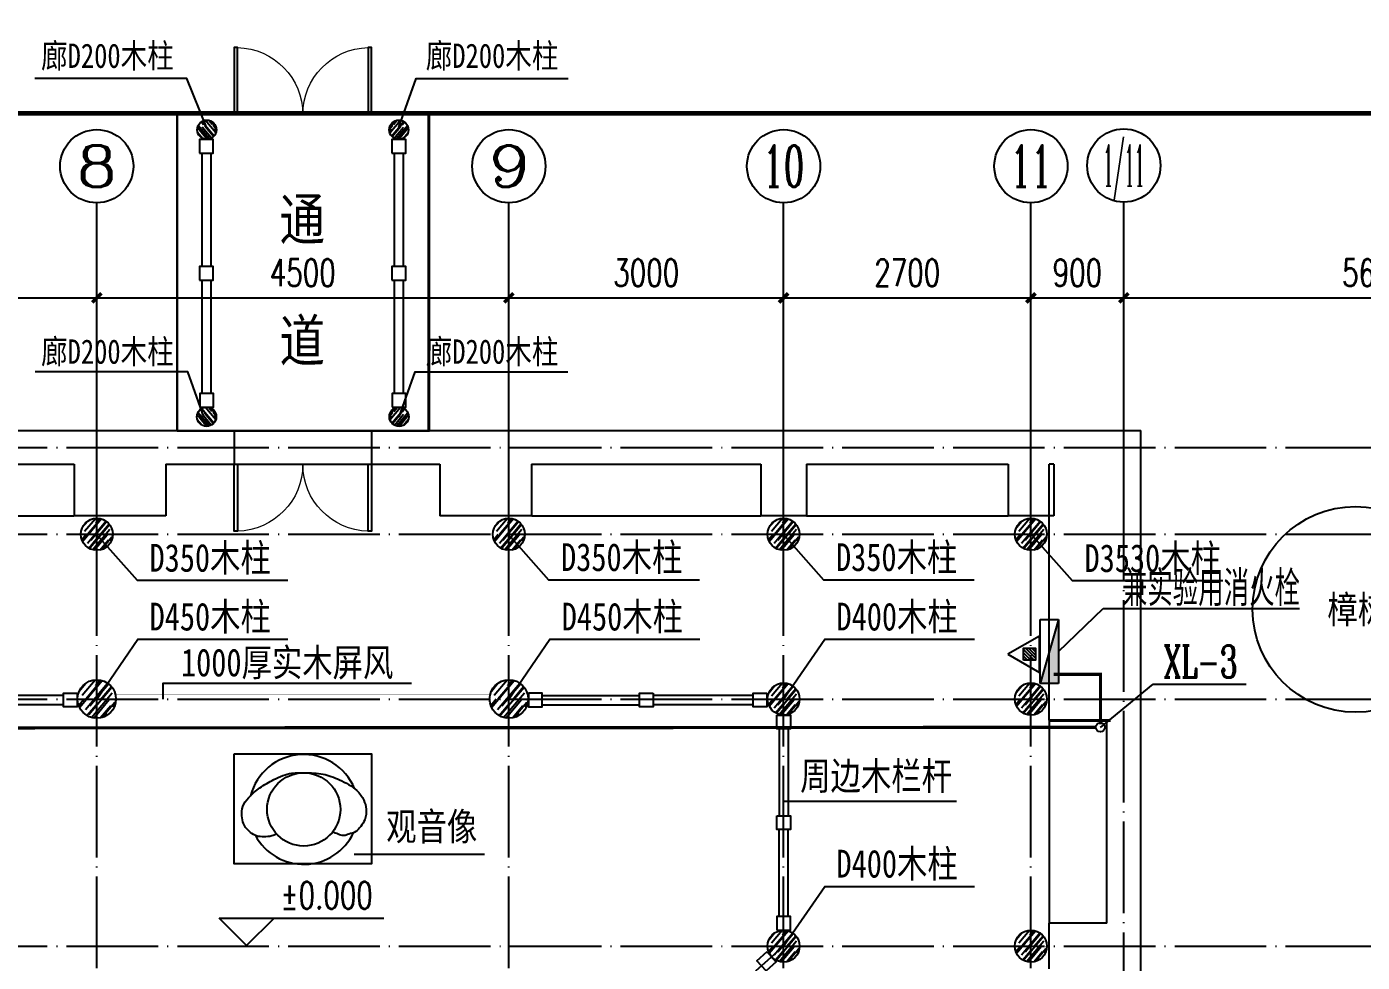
# Model space of a CAD drawing. Extents: x 8254 to 366479, y -216343 to -120021.
# Drawn here: x 202199 to 216783, y -150333 to -140109 of the extents above; entities that cross this region are included whole.
import ezdxf
from ezdxf.enums import TextEntityAlignment as Align

# ---------------------------------------------------------------- set-up
doc = ezdxf.new("R2010")
doc.units = 0
doc.header["$LTSCALE"] = 500
doc.header["$MEASUREMENT"] = 0
doc.linetypes.add('DOTE', pattern=[2.42, 2, -0.2, 0.02, -0.2])
doc.layers.get('0').update_dxf_attribs({"linetype": 'CONTINUOUS'})
doc.layers.get('Defpoints').update_dxf_attribs({"linetype": 'CONTINUOUS'})
for name, color, linetype in [('AXIS', 3, 'CONTINUOUS'), ('AXIS_TEXT', 7, 'CONTINUOUS'), ('DIM_ELEV', 3, 'CONTINUOUS'), ('DIM_消防', 3, 'CONTINUOUS'), ('DOTE', 1, 'DOTE'), ('EQUIP_消火栓', 7, 'CONTINUOUS'), ('EQUIP_消防', 7, 'CONTINUOUS'), ('PIPE-消防', 1, 'TG_X'), ('STEP', 7, 'CONTINUOUS'), ('TWT_TEXT', 7, 'CONTINUOUS'), ('VPIPE-消防', 1, 'TG_X'), ('WALL', 130, 'CONTINUOUS')]:
    doc.layers.add(name, color=color, linetype=linetype)
doc.styles.add('_TCH_AXIS', font='COMPLEX', dxfattribs={"bigfont": 'GBCBIG'})
doc.styles.add('_TCH_DIM', font='SIMPLEX', dxfattribs={"bigfont": 'GBCBIG'})
doc.styles.add('_TCH_DIM_T3', font='SIMPLEX', dxfattribs={"width": 0.705882, "bigfont": 'GBCBIG'})
doc.styles.add('_TWT_SERIAL', font='COMPLEX', dxfattribs={"width": 0.8, "height": 3.5, "bigfont": 'HZTXT'})
doc.styles.add('COMPLEX', font='COMPLEX')
doc.styles.get("Standard").update_dxf_attribs({"font": 'GBENOR', "bigfont": 'GBCBIG'})
doc.styles.add('TG_LINETYPE', font='SIMPLEX', dxfattribs={"width": 0.8, "height": 3, "bigfont": 'HZTXT'})
doc.styles.add('宋体', font='SimSun.ttf', dxfattribs={"width": 0.8})
doc.linetypes.add('TG_X', pattern='A,2,-0.3,["X",TG_LINETYPE,S=0.1,R=0,X=-0.23,Y=-0.15],0', length=2.3)
doc.dimstyles.new('_TCH_ARCH&&100', dxfattribs={"dimtxt": 297.5, "dimasz": 100, "dimexe": 250, "dimexo": 300, "dimgap": 126.25, "dimtad": 1, "dimlfac": 0.001, "dimzin": 0, "dimdsep": 46, "dimtxsty": '_TCH_DIM_T3', "dimblk": 'ARCHTICK', "dimcen": 0.09, "dimclrt": 7, "dimazin": 2, "dimtfac": 1, "dimtix": 1, "dimtmove": 2, "dimatfit": 3, "dimfxl": 0, "dimtolj": 1, "dimtzin": 0, "dimarcsym": 0})

# ---------------------------------------------------------------- blocks, each defined once
blk = doc.blocks.new('rgthrt')
h = blk.add_hatch()
h.set_pattern_fill('木材', color=251, scale=14, style=0)
h.set_pattern_definition([(130, (281425.085, -85268.945), (-36.292945, 130.37278), [840, -112, 280, -56]), (130, (281350.605, -85240.945), (93.051096, 4.97633), [168, -18.48, 336, -42]), (130, (281397.085, -85221.345), (-158.437764, 247.189533), [448, -78.4, 224, -56])])
h.paths.add_polyline_path([(204270.789, -141234.723, -1), (204060.789, -141234.723, -1)])
h = blk.add_hatch()
h.set_pattern_fill('木材', color=251, scale=14, style=0)
h.set_pattern_definition([(50, (129003.48, -85268.945), (36.292945, 130.37278), [840, -112, 280, -56]), (50, (129077.96, -85240.945), (-93.051096, 4.97633), [168, -18.48, 336, -42]), (50, (129031.477, -85221.345), (158.437764, 247.189533), [448, -78.4, 224, -56])])
h.paths.add_polyline_path([(206157.773, -141234.723, 1), (206367.773, -141234.723, 1)])
h = blk.add_hatch()
h.set_pattern_fill('木材', color=251, scale=14, style=0)
h.set_pattern_definition([(130, (281422.7, -88405.36), (-36.292945, 130.37278), [840, -112, 280, -56]), (130, (281348.22, -88377.36), (93.051096, 4.97633), [168, -18.48, 336, -42]), (130, (281394.7, -88357.76), (-158.437764, 247.189533), [448, -78.4, 224, -56])])
h.paths.add_polyline_path([(204268.404, -144371.137, -1), (204058.404, -144371.137, -1)])
h = blk.add_hatch()
h.set_pattern_fill('木材', color=251, scale=14, style=0)
h.set_pattern_definition([(50, (129005.86, -88405.36), (36.292945, 130.37278), [840, -112, 280, -56]), (50, (129080.34, -88377.36), (-93.051096, 4.97633), [168, -18.48, 336, -42]), (50, (129033.862, -88357.76), (158.437764, 247.189533), [448, -78.4, 224, -56])])
h.paths.add_polyline_path([(206160.158, -144371.137, 1), (206370.158, -144371.137, 1)])
h = blk.add_hatch()
h.set_pattern_fill('木材', color=251, scale=20, style=0)
h.set_pattern_definition([(50, (80000.745, -65547.12), (51.847064, 186.24683), [1200, -160, 400, -80]), (50, (80107.14, -65507.12), (-132.93014, 7.10905), [240, -26.4, 480, -60]), (50, (80040.745, -65479.116), (226.339663, 353.127904), [640, -112, 320, -80])])
h.paths.add_polyline_path([(202964.972, -145480.504, 0.414213562), (202789.972, -145655.504), (202964.972, -145655.504)])
h.paths.add_polyline_path([(202964.972, -145480.504), (202964.972, -145655.504), (203139.972, -145655.504, 0.414213562)])
h.paths.add_polyline_path([(203139.972, -145655.504), (202964.972, -145655.504), (202964.972, -145830.504, 0.414213562)])
h.paths.add_polyline_path([(202964.972, -145655.504), (202789.972, -145655.504, 0.414213562), (202964.972, -145830.504)])
h = blk.add_hatch()
h.set_pattern_fill('木材', color=251, scale=20, style=0)
h.set_pattern_definition([(50, (84498.826, -65547.12), (51.847064, 186.24683), [1200, -160, 400, -80]), (50, (84605.23, -65507.12), (-132.93014, 7.10905), [240, -26.4, 480, -60]), (50, (84538.826, -65479.116), (226.339663, 353.127904), [640, -112, 320, -80])])
h.paths.add_polyline_path([(207463.053, -145480.504, 0.414213562), (207288.053, -145655.504), (207463.053, -145655.504)])
h.paths.add_polyline_path([(207463.053, -145480.504), (207463.053, -145655.504), (207638.053, -145655.504, 0.414213562)])
h.paths.add_polyline_path([(207638.053, -145655.504), (207463.053, -145655.504), (207463.053, -145830.504, 0.414213562)])
h.paths.add_polyline_path([(207463.053, -145655.504), (207288.053, -145655.504, 0.414213562), (207463.053, -145830.504)])
h = blk.add_hatch()
h.set_pattern_fill('木材', color=251, scale=20, style=0)
h.set_pattern_definition([(50, (87499.15, -65547.12), (51.847064, 186.24683), [1200, -160, 400, -80]), (50, (87605.55, -65507.12), (-132.93014, 7.10905), [240, -26.4, 480, -60]), (50, (87539.15, -65479.116), (226.339663, 353.127904), [640, -112, 320, -80])])
h.paths.add_polyline_path([(210463.377, -145480.504, 0.414213562), (210288.377, -145655.504), (210463.377, -145655.504)])
h.paths.add_polyline_path([(210463.377, -145480.504), (210463.377, -145655.504), (210638.377, -145655.504, 0.414213562)])
h.paths.add_polyline_path([(210638.377, -145655.504), (210463.377, -145655.504), (210463.377, -145830.504, 0.414213562)])
h.paths.add_polyline_path([(210463.377, -145655.504), (210288.377, -145655.504, 0.414213562), (210463.377, -145830.504)])
h = blk.add_hatch()
h.set_pattern_fill('木材', color=251, scale=20, style=0)
h.set_pattern_definition([(50, (90200.614, -65547.12), (51.847064, 186.24683), [1200, -160, 400, -80]), (50, (90307.01, -65507.12), (-132.93014, 7.10905), [240, -26.4, 480, -60]), (50, (90240.614, -65479.116), (226.339663, 353.127904), [640, -112, 320, -80])])
h.paths.add_polyline_path([(213164.841, -145480.504, 0.414213562), (212989.841, -145655.504), (213164.841, -145655.504)])
h.paths.add_polyline_path([(213164.841, -145480.504), (213164.841, -145655.504), (213339.841, -145655.504, 0.414213562)])
h.paths.add_polyline_path([(213339.841, -145655.504), (213164.841, -145655.504), (213164.841, -145830.504, 0.414213562)])
h.paths.add_polyline_path([(213164.841, -145655.504), (212989.841, -145655.504, 0.414213562), (213164.841, -145830.504)])
h = blk.add_hatch()
h.set_pattern_fill('木材', color=251, scale=24, style=0)
h.set_pattern_definition([(50, (55407.15, -51325.44), (62.216477, 223.496197), [1440, -192, 480, -96]), (50, (55534.83, -51277.44), (-159.516165, 8.53086), [288, -31.68, 576, -72]), (50, (55455.155, -51243.84), (271.607596, 423.753485), [768, -134.4, 384, -96])])
h.paths.add_polyline_path([(202964.227, -147245.504, 0.414213562), (202754.227, -147455.504), (202964.227, -147455.504)])
h.paths.add_polyline_path([(202964.227, -147245.504), (202964.227, -147455.504), (203174.227, -147455.504, 0.414213562)])
h.paths.add_polyline_path([(203174.227, -147455.504), (202964.227, -147455.504), (202964.227, -147665.504, 0.414213562)])
h.paths.add_polyline_path([(202964.227, -147455.504), (202754.227, -147455.504, 0.414213562), (202964.227, -147665.504)])
h = blk.add_hatch()
h.set_pattern_fill('木材', color=251, scale=24, style=0)
h.set_pattern_definition([(50, (59907.19, -51325.44), (62.216477, 223.496197), [1440, -192, 480, -96]), (50, (60034.87, -51277.44), (-159.516165, 8.53086), [288, -31.68, 576, -72]), (50, (59955.19, -51243.84), (271.607596, 423.753485), [768, -134.4, 384, -96])])
h.paths.add_polyline_path([(207464.264, -147245.504, 0.414213562), (207254.264, -147455.504), (207464.264, -147455.504)])
h.paths.add_polyline_path([(207464.264, -147245.504), (207464.264, -147455.504), (207674.264, -147455.504, 0.414213562)])
h.paths.add_polyline_path([(207674.264, -147455.504), (207464.264, -147455.504), (207464.264, -147665.504, 0.414213562)])
h.paths.add_polyline_path([(207464.264, -147455.504), (207254.264, -147455.504, 0.414213562), (207464.264, -147665.504)])
h = blk.add_hatch()
h.set_pattern_fill('木材', color=251, scale=20, style=0)
h.set_pattern_definition([(50, (87500, -67347.12), (51.847064, 186.24683), [1200, -160, 400, -80]), (50, (87606.4, -67307.12), (-132.93014, 7.10905), [240, -26.4, 480, -60]), (50, (87540, -67279.116), (226.339663, 353.127904), [640, -112, 320, -80])])
h.paths.add_polyline_path([(210464.227, -147280.504, 0.414213562), (210289.227, -147455.504), (210464.227, -147455.504)])
h.paths.add_polyline_path([(210464.227, -147280.504), (210464.227, -147455.504), (210639.227, -147455.504, 0.414213562)])
h.paths.add_polyline_path([(210639.227, -147455.504), (210464.227, -147455.504), (210464.227, -147630.504, 0.414213562)])
h.paths.add_polyline_path([(210464.227, -147455.504), (210289.227, -147455.504, 0.414213562), (210464.227, -147630.504)])
h = blk.add_hatch()
h.set_pattern_fill('木材', color=251, scale=20, style=0)
h.set_pattern_definition([(50, (90200, -67347.12), (51.847064, 186.24683), [1200, -160, 400, -80]), (50, (90306.4, -67307.12), (-132.93014, 7.10905), [240, -26.4, 480, -60]), (50, (90240, -67279.116), (226.339663, 353.127904), [640, -112, 320, -80])])
h.paths.add_polyline_path([(213164.227, -147280.504, 0.414213562), (212989.227, -147455.504), (213164.227, -147455.504)])
h.paths.add_polyline_path([(213164.227, -147280.504), (213164.227, -147455.504), (213339.227, -147455.504, 0.414213562)])
h.paths.add_polyline_path([(213339.227, -147455.504), (213164.227, -147455.504), (213164.227, -147630.504, 0.414213562)])
h.paths.add_polyline_path([(213164.227, -147455.504), (212989.227, -147455.504, 0.414213562), (213164.227, -147630.504)])
h = blk.add_hatch()
h.set_pattern_fill('木材', color=251, scale=20, style=0)
h.set_pattern_definition([(50, (87500, -70047.12), (51.847064, 186.24683), [1200, -160, 400, -80]), (50, (87606.4, -70007.12), (-132.93014, 7.10905), [240, -26.4, 480, -60]), (50, (87540, -69979.116), (226.339663, 353.127904), [640, -112, 320, -80])])
h.paths.add_polyline_path([(210464.227, -149980.504, 0.414213562), (210289.227, -150155.504), (210464.227, -150155.504)])
h.paths.add_polyline_path([(210464.227, -149980.504), (210464.227, -150155.504), (210639.227, -150155.504, 0.414213562)])
h.paths.add_polyline_path([(210639.227, -150155.504), (210464.227, -150155.504), (210464.227, -150330.504, 0.414213562)])
h.paths.add_polyline_path([(210464.227, -150155.504), (210289.227, -150155.504, 0.414213562), (210464.227, -150330.504)])
h = blk.add_hatch()
h.set_pattern_fill('木材', color=251, scale=20, style=0)
h.set_pattern_definition([(50, (90200, -70047.12), (51.847064, 186.24683), [1200, -160, 400, -80]), (50, (90306.4, -70007.12), (-132.93014, 7.10905), [240, -26.4, 480, -60]), (50, (90240, -69979.116), (226.339663, 353.127904), [640, -112, 320, -80])])
h.paths.add_polyline_path([(213164.227, -149980.504, 0.414213562), (212989.227, -150155.504), (213164.227, -150155.504)])
h.paths.add_polyline_path([(213164.227, -149980.504), (213164.227, -150155.504), (213339.227, -150155.504, 0.414213562)])
h.paths.add_polyline_path([(213339.227, -150155.504), (213164.227, -150155.504), (213164.227, -150330.504, 0.414213562)])
h.paths.add_polyline_path([(213164.227, -150155.504), (212989.227, -150155.504, 0.414213562), (213164.227, -150330.504)])
at = {"color": 251}
for p, q in [((203840.986, -144520.504), (203840.986, -141055.504)), ((206587.468, -144520.504), (206587.468, -141055.504)), ((204113.419, -142727.93), (204113.469, -141489.723)), ((204213.419, -142727.93), (204213.469, -141489.723)), ((206215.172, -142727.93), (206215.222, -141489.723)), ((206315.172, -142727.93), (206315.222, -141489.723)), ((204464.227, -144520.504), (205964.227, -144520.504)), ((204464.227, -144890.504), (205964.227, -144890.504)), ((200214.227, -145455.504), (202714.227, -145455.504)), ((207714.227, -145455.504), (210214.227, -145455.504)), ((210714.227, -145455.504), (212914.227, -145455.504)), ((202600.582, -147417.307), (201539.367, -147417.349)), ((207828.012, -147417.307), (208889.227, -147417.349)), ((210130.908, -147417.308), (209039.227, -147417.352)), ((202600.582, -147517.307), (201539.367, -147517.349)), ((207828.012, -147517.307), (208889.227, -147517.349)), ((210130.908, -147517.308), (209039.227, -147517.352)), ((213364.227, -147691.004), (213364.227, -149905.504)), ((210414.232, -147780.504), (210414.27, -148730.504)), ((210514.232, -147780.504), (210514.27, -148730.504)), ((210414.232, -149830.504), (210414.27, -148880.504)), ((210514.232, -149830.504), (210514.27, -148880.504)), ((205776.05, -149149.16), (207196.33, -149149.16))]:
    blk.add_line(p, q, dxfattribs=at)
for points, const_width in [([(227399.227, -138904.538), (227399.227, -141055.504), (183029.227, -141055.504), (183029.227, -138904.538)], 50), ([(203168.188, -147405.504), (207260.303, -147405.504)], 2), ([(203168.188, -147505.504), (207260.303, -147505.504)], 2)]:
    blk.add_lwpolyline(points, dxfattribs=dict(at, const_width=const_width))
for points in [[(204464.227, -141068.022), (204501.727, -141068.022), (204501.727, -140337.013), (204464.227, -140337.013)], [(205926.727, -141068.022), (205964.227, -141068.022), (205964.227, -140336.772), (205926.727, -140336.772)], [(203847.492, -141045.085), (206593.336, -141045.085), (206593.336, -144530.054), (203847.492, -144530.054)], [(204086.037, -141489.723), (204236.177, -141489.723), (204236.177, -141339.723), (204086.037, -141339.723)], [(206187.791, -141489.723), (206337.931, -141489.723), (206337.931, -141339.723), (206187.791, -141339.723)], [(204088.354, -144266.137), (204238.494, -144266.137), (204238.494, -144116.137), (204088.354, -144116.137)], [(206190.107, -144266.137), (206340.247, -144266.137), (206340.247, -144116.137), (206190.107, -144116.137)], [(204464.227, -144890.504), (204501.727, -144890.504), (204501.727, -145621.514), (204464.227, -145621.514)], [(205926.727, -144890.504), (205964.227, -144890.504), (205964.227, -145621.754), (205926.727, -145621.754)], [(202750.582, -147392.246), (202750.582, -147542.386), (202600.582, -147542.386), (202600.582, -147392.246)], [(207678.012, -147392.246), (207678.012, -147542.386), (207828.012, -147542.386), (207828.012, -147392.246)], [(209039.227, -147392.306), (209039.227, -147542.446), (208889.227, -147542.446), (208889.227, -147392.306)], [(210280.908, -147392.246), (210280.908, -147542.386), (210130.908, -147542.386), (210130.908, -147392.246)], [(210389.167, -147630.504), (210539.307, -147630.504), (210539.307, -147780.504), (210389.167, -147780.504)], [(204464.227, -148055.504), (205964.227, -148055.504), (205964.227, -149255.504), (204464.227, -149255.504)], [(210389.227, -148730.504), (210539.367, -148730.504), (210539.367, -148880.504), (210389.227, -148880.504)], [(210389.167, -149980.504), (210539.307, -149980.504), (210539.307, -149830.504), (210389.167, -149830.504)], [(210282.767, -150215.596), (210383.318, -150327.093), (210271.924, -150427.55), (210171.374, -150316.052)]]:
    blk.add_lwpolyline(points, close=True, dxfattribs=at)
for points in [[(204164.281, -141206.559), (203947.338, -140674.774), (202288.778, -140674.774)], [(206262.773, -141206.559), (206451.224, -140674.774), (208109.784, -140674.774)], [(204133.404, -144371.137), (203957.03, -143881.056), (202292.234, -143881.056)], [(206265.158, -144371.137), (206441.532, -143881.056), (208106.328, -143881.056)], [(202963.136, -145659.394), (203404.363, -146158.304), (205050.396, -146158.304)], [(207457.093, -145652.496), (207898.32, -146151.406), (209544.352, -146151.406)], [(210459.048, -145652.624), (210900.275, -146151.533), (212546.308, -146151.533)], [(213172.657, -145663.217), (213613.884, -146162.126), (215259.916, -146162.126)], [(202964.227, -147455.504), (203412.577, -146802.847), (205049.337, -146802.847)], [(207464.264, -147455.504), (207912.613, -146802.847), (209549.374, -146802.847)], [(210464.227, -147455.504), (210912.577, -146802.847), (212549.337, -146802.847)], [(203688.342, -147455.504), (203688.342, -147282.239), (206402.441, -147282.239)], [(210464.227, -148570.081), (212351.789, -148570.081)], [(210464.227, -150155.504), (210912.577, -149502.847), (212549.337, -149502.847)]]:
    blk.add_lwpolyline(points, dxfattribs=at)
for centre, radius in [((204165.789, -141234.723), 105), ((206262.773, -141234.723), 105), ((204163.404, -144371.137), 105), ((206265.158, -144371.137), 105), ((216709.463, -146475.678), 1123.848), ((202964.972, -145655.504), 175), ((207463.053, -145655.504), 175), ((210463.377, -145655.504), 175), ((213164.841, -145655.504), 175), ((202964.227, -147455.504), 210), ((207464.264, -147455.504), 210), ((210464.227, -147455.504), 175), ((213164.227, -147455.504), 175), ((210464.227, -150155.504), 175), ((213164.227, -150155.504), 175)]:
    blk.add_circle(centre, radius, dxfattribs=at)
at = {"color": 251, "lineweight": 13, "extrusion": (0, 0, -1)}
for centre, start, end in [((-204482.977, -141068.022), 91.4692836, 180), ((-205945.477, -141068.022), 0, 88.5307164), ((-204482.977, -144890.504), 180, 268.5307164), ((-205945.477, -144890.504), 271.4692836, 0)]:
    blk.add_arc(centre, 731.25, start, end, dxfattribs=at)
at = {"layer": 'DIM_ELEV', "color": 251}
for p, q in [((204600.277, -150149.727), (204300.277, -149849.727)), ((204300.277, -149849.727), (206100.277, -149849.727)), ((204600.277, -150149.727), (204900.277, -149849.727))]:
    blk.add_line(p, q, dxfattribs=at)
at = {"layer": 'DOTE', "color": 251}
for p, q in [((202964.227, -169755.504), (202964.227, -143155.504)), ((207464.227, -169755.504), (207464.227, -143155.504)), ((210464.227, -169755.504), (210464.227, -143155.504)), ((213164.227, -169755.504), (213164.227, -143155.504)), ((214179.227, -157055.504), (214179.227, -143155.504)), ((182064.227, -144705.504), (228664.227, -144705.504)), ((182064.227, -145655.504), (228364.227, -145655.504)), ((182064.227, -147455.504), (228364.227, -147455.504)), ((182064.227, -150155.504), (228364.227, -150155.504)), ((207464.264, -152855.504), (210464.227, -150155.504))]:
    blk.add_line(p, q, dxfattribs=at)
at = {"layer": 'STEP', "color": 251}
blk.add_circle((205224.289, -148661.734), 400, dxfattribs=at)
for start, end in [(22.293595, 165.5705061), (208.2960201, 334.9733969)]:
    blk.add_arc((205224.289, -148661.734), 600, start, end, dxfattribs=at)
blk.add_open_spline([(204927.857, -148930.301), (204911.412, -148938.761), (204866.968, -148957.264), (204791.639, -148964.537), (204709.032, -148957.125), (204644.636, -148919.407), (204597.168, -148871.871), (204559.396, -148810.915), (204544.129, -148727.124), (204550.194, -148623.041), (204630.232, -148518.454), (204745.725, -148419.171), (204905.204, -148327.097), (205070.859, -148256.648), (205255.156, -148263.397), (205433.34, -148263.672), (205625.067, -148340.068), (205788.877, -148424.034), (205883.078, -148549.125), (205912.324, -148663.524), (205902.528, -148769.378), (205850.258, -148847.391), (205795.499, -148911.897), (205723.524, -148927.964), (205659.169, -148955.004), (205598.218, -148932.92), (205558.981, -148916.678), (205539.991, -148907.36)], degree=3, knots=[331.951541505, 331.951541505, 331.951541505, 331.951541505, 387.142252753, 475.386241721, 556.394477222, 631.506592389, 693.397561521, 757.180745078, 842.987343204, 945.644726612, 1058.91653116, 1224.289758312, 1402.579281244, 1611.417983897, 1750.108352019, 1951.304201386, 2140.516595003, 2363.232366729, 2493.794820561, 2595.481097615, 2713.044311517, 2798.088557186, 2875.452341198, 2957.433130213, 3014.069789969, 3077.784971718, 3141.804837613, 3141.804837613, 3141.804837613, 3141.804837613], dxfattribs=at)
at = {"layer": 'WALL', "color": 251}
for p, q in [((199964.227, -144520.504), (203217.745, -144520.504)), ((203217.745, -144520.504), (204464.227, -144520.504)), ((204464.227, -144520.504), (204464.227, -144890.504)), ((205964.809, -144520.504), (207210.709, -144520.504)), ((205964.809, -144520.504), (205964.809, -144890.504)), ((207210.709, -144520.504), (210464.227, -144520.504)), ((210464.227, -144520.504), (213164.227, -144520.504)), ((213164.227, -144520.504), (214364.227, -144520.504)), ((214364.227, -147684.827), (214364.227, -144520.504)), ((200214.227, -144890.504), (202717.745, -144890.504)), ((202717.745, -144890.504), (202717.745, -145455.504)), ((203717.745, -144890.504), (203717.745, -145455.504)), ((203717.745, -144890.504), (204464.227, -144890.504)), ((205964.809, -144890.504), (206710.709, -144890.504)), ((206710.709, -144890.504), (206710.709, -145455.504)), ((207710.709, -144890.504), (207710.709, -145455.504)), ((207710.709, -144890.504), (210214.227, -144890.504)), ((210214.227, -144890.504), (210214.227, -145455.504)), ((210714.227, -144890.504), (210714.227, -145455.504)), ((210714.227, -144890.504), (212914.227, -144890.504)), ((212914.227, -144890.504), (212914.227, -145455.504)), ((213364.227, -147684.827), (213364.227, -144890.504)), ((213414.227, -144890.504), (213364.227, -144890.504)), ((213414.227, -144890.504), (213414.227, -145455.504)), ((203717.745, -145455.504), (202717.745, -145455.504)), ((207710.709, -145455.504), (206710.709, -145455.504)), ((210714.227, -145455.504), (210214.227, -145455.504)), ((213414.227, -145455.504), (212914.227, -145455.504)), ((213994.227, -147684.827), (213364.227, -147684.827)), ((213994.227, -149905.504), (213994.227, -147684.827)), ((214364.227, -150155.504), (214364.227, -147684.827)), ((213994.227, -149905.504), (213364.227, -149905.504)), ((213364.227, -150405.504), (213364.227, -149905.504)), ((214364.227, -152604.129), (214364.227, -150155.504))]:
    blk.add_line(p, q, dxfattribs=at)
at = {"layer": 'WALL', "color": 251, "const_width": 30}
blk.add_lwpolyline([(214034.275, -147690.623), (213364.227, -147691.004)], dxfattribs=at)
at = {"color": 251, "style": '宋体', "width": 0.8}
for s, height, p in [('廊D200木柱', 265.8228, (202356.021, -140558.688, 1099890)), ('廊D200木柱', 265.8228, (206556.296, -140558.688, 1099890)), ('通', 455.696, (204959.327, -142440.605, 1099890)), ('道', 455.696, (204959.327, -143766.986, 1099890)), ('廊D200木柱', 265.8228, (202356.021, -143791.628, 1099890)), ('廊D200木柱', 265.8228, (206556.296, -143791.628, 1099890)), ('D350木柱', 303.7975, (203540.105, -146064.045, 1099890)), ('D350木柱', 303.7975, (208034.062, -146057.148, 1099890)), ('D350木柱', 303.7975, (211036.017, -146057.275, 1099890)), ('D3530木柱', 303.7975, (213749.626, -146067.868, 1099890)), ('D450木柱', 303.7975, (203541.196, -146706.714, 1099890)), ('D450木柱', 303.7975, (208041.233, -146706.714, 1099890)), ('D400木柱', 303.7975, (211041.196, -146706.714, 1099890)), ('樟树', 303.7975, (216402.212, -146629.54, 1099890)), ('1000厚实木屏风', 303.7975, (203884.024, -147208.199, 1099890)), ('周边木栏杆', 303.7975, (210645.059, -148448.057, 2199780)), ('观音像', 303.7975, (206124.263, -149001.357, 2199780)), ('D400木柱', 303.7975, (211041.196, -149406.714, 1099890))]:
    blk.add_text(s, height=height, dxfattribs=at).set_placement(p)
at = {"layer": 'DIM_ELEV', "color": 7, "style": '_TCH_DIM', "width": 0.705882}
blk.add_text('%%P0.000', height=297.5, dxfattribs=at).set_placement((204970.277, -149749.627))
blk = doc.blocks.new('$TwtSys$00000546')
h = blk.add_hatch()
h.set_pattern_fill('ANSI31', color=256, scale=200, style=0)
h.set_pattern_definition([(45, (-38543.802, -6670.83), (-17.67767, 17.67767), [])])
h.paths.add_polyline_path([(-65, 174), (65, 174), (65, 44), (-65, 44)])
for points in [[(0, 344), (-198, 0), (198, 0)], [(-65, 174), (65, 174), (65, 44), (-65, 44)]]:
    blk.add_lwpolyline(points, close=True)
blk = doc.blocks.new('_ArchTick')
at = {"color": 0, "linetype": 'ByBlock', "const_width": 0.4}
blk.add_lwpolyline([(-0.5, -0.5), (0.5, 0.5)], dxfattribs=at)
blk = doc.blocks.new('*D157')
at = {"layer": 'AXIS', "color": 0, "lineweight": -2}
for p, q in [((199964, -145272), (199964, -142822)), ((202964, -145272), (202964, -142822)), ((199964, -143072), (202964, -143072))]:
    blk.add_line(p, q, dxfattribs=at)
at = {"layer": 'Defpoints', "color": 0}
for p in [(202964, -143072), (199964, -145572), (202964, -145572)]:
    blk.add_point(p, dxfattribs=at)
at = {"layer": 'AXIS', "color": 0, "lineweight": -2, "xscale": 100, "yscale": 100, "zscale": 100, "rotation": 180}
blk.add_blockref('_ArchTick', (199964, -143072), dxfattribs=at)
at = {"layer": 'AXIS', "color": 0, "lineweight": -2, "xscale": 100, "yscale": 100, "zscale": 100}
blk.add_blockref('_ArchTick', (202964, -143072), dxfattribs=at)
at = {"layer": 'AXIS', "color": 7, "insert": (201464, -142797), "char_height": 297.5, "attachment_point": 5, "style": '_TCH_DIM_T3'}
blk.add_mtext('\\A1;3000', dxfattribs=at)
blk = doc.blocks.new('*D158')
at = {"layer": 'AXIS', "color": 0, "lineweight": -2}
for p, q in [((202964, -145272), (202964, -142822)), ((207464, -145272), (207464, -142822)), ((202964, -143072), (207464, -143072))]:
    blk.add_line(p, q, dxfattribs=at)
at = {"layer": 'Defpoints', "color": 0}
for p in [(207464, -143072), (202964, -145572), (207464, -145572)]:
    blk.add_point(p, dxfattribs=at)
at = {"layer": 'AXIS', "color": 0, "lineweight": -2, "xscale": 100, "yscale": 100, "zscale": 100, "rotation": 180}
blk.add_blockref('_ArchTick', (202964, -143072), dxfattribs=at)
at = {"layer": 'AXIS', "color": 0, "lineweight": -2, "xscale": 100, "yscale": 100, "zscale": 100}
blk.add_blockref('_ArchTick', (207464, -143072), dxfattribs=at)
at = {"layer": 'AXIS', "color": 7, "insert": (205214, -142797), "char_height": 297.5, "attachment_point": 5, "style": '_TCH_DIM_T3'}
blk.add_mtext('\\A1;4500', dxfattribs=at)
blk = doc.blocks.new('*D159')
at = {"layer": 'AXIS', "color": 0, "lineweight": -2}
for p, q in [((207464, -145272), (207464, -142822)), ((210464, -145272), (210464, -142822)), ((207464, -143072), (210464, -143072))]:
    blk.add_line(p, q, dxfattribs=at)
at = {"layer": 'Defpoints', "color": 0}
for p in [(210464, -143072), (207464, -145572), (210464, -145572)]:
    blk.add_point(p, dxfattribs=at)
at = {"layer": 'AXIS', "color": 0, "lineweight": -2, "xscale": 100, "yscale": 100, "zscale": 100, "rotation": 180}
blk.add_blockref('_ArchTick', (207464, -143072), dxfattribs=at)
at = {"layer": 'AXIS', "color": 0, "lineweight": -2, "xscale": 100, "yscale": 100, "zscale": 100}
blk.add_blockref('_ArchTick', (210464, -143072), dxfattribs=at)
at = {"layer": 'AXIS', "color": 7, "insert": (208964, -142797), "char_height": 297.5, "attachment_point": 5, "style": '_TCH_DIM_T3'}
blk.add_mtext('\\A1;3000', dxfattribs=at)
blk = doc.blocks.new('*D160')
at = {"layer": 'AXIS', "color": 0, "lineweight": -2}
for p, q in [((210464, -145272), (210464, -142822)), ((213164, -145272), (213164, -142822)), ((210464, -143072), (213164, -143072))]:
    blk.add_line(p, q, dxfattribs=at)
at = {"layer": 'Defpoints', "color": 0}
for p in [(213164, -143072), (210464, -145572), (213164, -145572)]:
    blk.add_point(p, dxfattribs=at)
at = {"layer": 'AXIS', "color": 0, "lineweight": -2, "xscale": 100, "yscale": 100, "zscale": 100, "rotation": 180}
blk.add_blockref('_ArchTick', (210464, -143072), dxfattribs=at)
at = {"layer": 'AXIS', "color": 0, "lineweight": -2, "xscale": 100, "yscale": 100, "zscale": 100}
blk.add_blockref('_ArchTick', (213164, -143072), dxfattribs=at)
at = {"layer": 'AXIS', "color": 7, "insert": (211814, -142797), "char_height": 297.5, "attachment_point": 5, "style": '_TCH_DIM_T3'}
blk.add_mtext('\\A1;2700', dxfattribs=at)
blk = doc.blocks.new('*D161')
at = {"layer": 'AXIS', "color": 0, "lineweight": -2}
for p, q in [((213164, -145272), (213164, -142822)), ((214179, -145272), (214179, -142822)), ((213164, -143072), (214179, -143072))]:
    blk.add_line(p, q, dxfattribs=at)
at = {"layer": 'Defpoints', "color": 0}
for p in [(214179, -143072), (213164, -145572), (214179, -145572)]:
    blk.add_point(p, dxfattribs=at)
at = {"layer": 'AXIS', "color": 0, "lineweight": -2, "xscale": 100, "yscale": 100, "zscale": 100, "rotation": 180}
blk.add_blockref('_ArchTick', (213164, -143072), dxfattribs=at)
at = {"layer": 'AXIS', "color": 0, "lineweight": -2, "xscale": 100, "yscale": 100, "zscale": 100}
blk.add_blockref('_ArchTick', (214179, -143072), dxfattribs=at)
at = {"layer": 'AXIS', "color": 7, "insert": (213672, -142797), "char_height": 297.5, "attachment_point": 5, "style": '_TCH_DIM_T3'}
blk.add_mtext('\\A1;900', dxfattribs=at)
blk = doc.blocks.new('*D162')
at = {"layer": 'AXIS', "color": 0, "lineweight": -2}
for p, q in [((214179, -145272), (214179, -142822)), ((219664, -145272), (219664, -142822)), ((214179, -143072), (219664, -143072))]:
    blk.add_line(p, q, dxfattribs=at)
at = {"layer": 'Defpoints', "color": 0}
for p in [(219664, -143072), (214179, -145572), (219664, -145572)]:
    blk.add_point(p, dxfattribs=at)
at = {"layer": 'AXIS', "color": 0, "lineweight": -2, "xscale": 100, "yscale": 100, "zscale": 100, "rotation": 180}
blk.add_blockref('_ArchTick', (214179, -143072), dxfattribs=at)
at = {"layer": 'AXIS', "color": 0, "lineweight": -2, "xscale": 100, "yscale": 100, "zscale": 100}
blk.add_blockref('_ArchTick', (219664, -143072), dxfattribs=at)
at = {"layer": 'AXIS', "color": 7, "insert": (216922, -142797), "char_height": 297.5, "attachment_point": 5, "style": '_TCH_DIM_T3'}
blk.add_mtext('\\A1;5600', dxfattribs=at)
blk = doc.blocks.new('_AXISO')
blk.add_circle((0, 0), 0.5)
at = {"layer": 'AXIS_TEXT', "style": 'COMPLEX', "width": 1.041667}
blk.add_attdef('A', text='', height=0.56, dxfattribs=at).set_placement((-0.25, -0.28), (0.25, -0.28), align=Align.FIT)
blk = doc.blocks.new('$TwtSys$00000434')
for p, q in [((-0.5, 0.5), (-0.5, -0.5)), ((-0.5, -0.5), (0.5, 0.5)), ((0.5, 0.5), (-0.5, 0.5)), ((0.5, -0.5), (0.5, 0.5)), ((-0.5, -0.5), (0.5, -0.5))]:
    blk.add_line(p, q)
blk.add_solid([(0.5, -0.5), (0.5, 0.5), (-0.5, -0.5)])

msp = doc.modelspace()

# ---------------------------------------------------------------- hatches: boundary and pattern name
at = {"layer": 'PIPE-消防', "linetype": 'TG_X'}
for points in [[(213924.315, -147186.35), (213924.315, -147168.85), (213941.815, -147168.85)], [(213924.315, -147186.35), (213941.815, -147186.35), (213941.815, -147168.85)]]:
    msp.add_hatch(color=256, dxfattribs=at).paths.add_polyline_path(points)

# ---------------------------------------------------------------- linework, layer by layer
at = {"color": 251}
for p, q in [((204113.419, -144116.137), (204113.469, -142877.93)), ((204213.419, -144116.137), (204213.469, -142877.93)), ((206215.172, -144116.137), (206215.222, -142877.93)), ((206315.172, -144116.137), (206315.222, -142877.93))]:
    msp.add_line(p, q, dxfattribs=at)
for p, q in [((213464.227, -146936.872), (213954.447, -146466.116)), ((213954.447, -146466.116), (216096.275, -146466.116))]:
    msp.add_line(p, q)
for points in [[(204086.037, -142877.93), (204236.177, -142877.93), (204236.177, -142727.93), (204086.037, -142727.93)], [(206187.791, -142877.93), (206337.931, -142877.93), (206337.931, -142727.93), (206187.791, -142727.93)]]:
    msp.add_lwpolyline(points, close=True, dxfattribs=at)
at = {"layer": 'AXIS'}
for p, q in [((202964.227, -146033.154), (202964.227, -142033.154)), ((207464.227, -146033.154), (207464.227, -142033.154)), ((210464.227, -146033.154), (210464.227, -142033.154)), ((213164.227, -146033.154), (213164.227, -142033.154)), ((214179.227, -146025.617), (214179.227, -142025.617))]:
    msp.add_line(p, q, dxfattribs=at)
at = {"layer": 'DIM_消防'}
for p, q in [((213922.504, -147765.029), (214498.931, -147292.151)), ((214498.931, -147292.151), (215515.44, -147292.151))]:
    msp.add_line(p, q, dxfattribs=at)
at = {"layer": 'PIPE-消防', "linetype": 'TG_X', "const_width": 35}
for points in [[(213412.957, -147186.35), (213924.315, -147186.35)], [(213924.315, -147732.108), (213924.315, -147186.35)], [(196516.002, -147774.1), (213872.504, -147765.029)]]:
    msp.add_lwpolyline(points, dxfattribs=at)
at = {"layer": 'PIPE-消防', "linetype": 'Continuous', "const_width": 35}
msp.add_lwpolyline([(213872.504, -147765.029), (213364.227, -147765.029)], dxfattribs=at)
at = {"layer": 'VPIPE-消防', "linetype": 'Continuous'}
msp.add_circle((213922.504, -147765.029), 50, dxfattribs=at)
msp.add_circle((213922.504, -147765.029), 50, dxfattribs=at)

# ---------------------------------------------------------------- block references
msp.add_blockref('rgthrt', (0, 0))
at = {"layer": 'AXIS'}
ref = msp.add_blockref('_AXISO', (202964.227, -141633.154), dxfattribs=dict(at, xscale=800, yscale=800, zscale=800))
ref.add_attrib('A', '8', dxfattribs={"layer": 'AXIS_TEXT', "height": 452.548, "style": '_TCH_AXIS', "width": 1.5}).set_placement((202737.953, -141859.428), (203190.501, -141859.428), align=Align.FIT)
ref = msp.add_blockref('_AXISO', (207464.227, -141633.154), dxfattribs=dict(at, xscale=800, yscale=800, zscale=800))
ref.add_attrib('A', '9', dxfattribs={"layer": 'AXIS_TEXT', "height": 452.548, "style": '_TCH_AXIS', "width": 1.5}).set_placement((207237.953, -141859.428), (207690.501, -141859.428), align=Align.FIT)
ref = msp.add_blockref('_AXISO', (210464.227, -141633.154), dxfattribs=dict(at, xscale=800, yscale=800, zscale=800))
ref.add_attrib('A', '10', dxfattribs={"layer": 'AXIS_TEXT', "height": 452.5483, "style": '_TCH_AXIS', "width": 0.724138}).set_placement((210237.953, -141859.428), (210690.501, -141859.428), align=Align.FIT)
ref = msp.add_blockref('_AXISO', (213164.227, -141633.154), dxfattribs=dict(at, xscale=800, yscale=800, zscale=800))
ref.add_attrib('A', '11', dxfattribs={"layer": 'AXIS_TEXT', "height": 452.5483, "style": '_TCH_AXIS', "width": 0.875}).set_placement((212937.953, -141859.428), (213390.501, -141859.428), align=Align.FIT)
ref = msp.add_blockref('_AXISO', (214179.227, -141625.617), dxfattribs=dict(at, xscale=800, yscale=800, zscale=800))
ref.add_attrib('A', '1/11', dxfattribs={"layer": 'AXIS_TEXT', "height": 452.5483, "style": '_TCH_AXIS', "width": 0.344262}).set_placement((213952.953, -141851.891), (214405.501, -141851.891), align=Align.FIT)
at = {"layer": 'EQUIP_消火栓', "xscale": 700, "yscale": -200, "zscale": 700, "rotation": 269.9999999999992}
msp.add_blockref('$TwtSys$00000434', (213364.227, -146936.872), dxfattribs=at)
at = {"layer": 'EQUIP_消防', "rotation": 90}
msp.add_blockref('$TwtSys$00000546', (213257.245, -146966.33), dxfattribs=at)

# ---------------------------------------------------------------- texts
at = {"layer": 'DIM_消防', "color": 7, "style": '_TWT_SERIAL', "width": 0.64}
msp.add_text('XL-3', height=350, dxfattribs=at).set_placement((214613.44, -147222.151))
at = {"layer": 'TWT_TEXT'}
msp.add_text('兼实验用消火栓', height=385.8156, dxfattribs=at).set_placement((214157.95, -146440.584, 0))

# ---------------------------------------------------------------- dimensions: what is measured, and where the dimension line sits
at = {"layer": 'AXIS'}
for p1, p2, text, picture, middle in [((199964.227, -145571.862), (202964.227, -145571.862), '3000', '*D157', (201464.227, -142796.862)), ((202964.227, -145571.862), (207464.227, -145571.862), '4500', '*D158', (205214.227, -142796.862)), ((207464.227, -145571.862), (210464.227, -145571.862), '3000', '*D159', (208964.227, -142796.862)), ((210464.227, -145571.862), (213164.227, -145571.862), '2700', '*D160', (211814.227, -142796.862)), ((213164.227, -145571.862), (214179.227, -145571.862), '900', '*D161', (213671.727, -142796.862)), ((214179.227, -145571.862), (219664.227, -145571.862), '5600', '*D162', (216921.727, -142796.862))]:
    dim = msp.add_aligned_dim(p1=p1, p2=p2, distance=2500, text=text, dimstyle='_TCH_ARCH&&100', override={"dimpost": 'M'}, dxfattribs=at)
    dim.commit()
    dim.dimension.update_dxf_attribs({"geometry": picture, "text_midpoint": middle})

doc.saveas('drawing.dxf')
